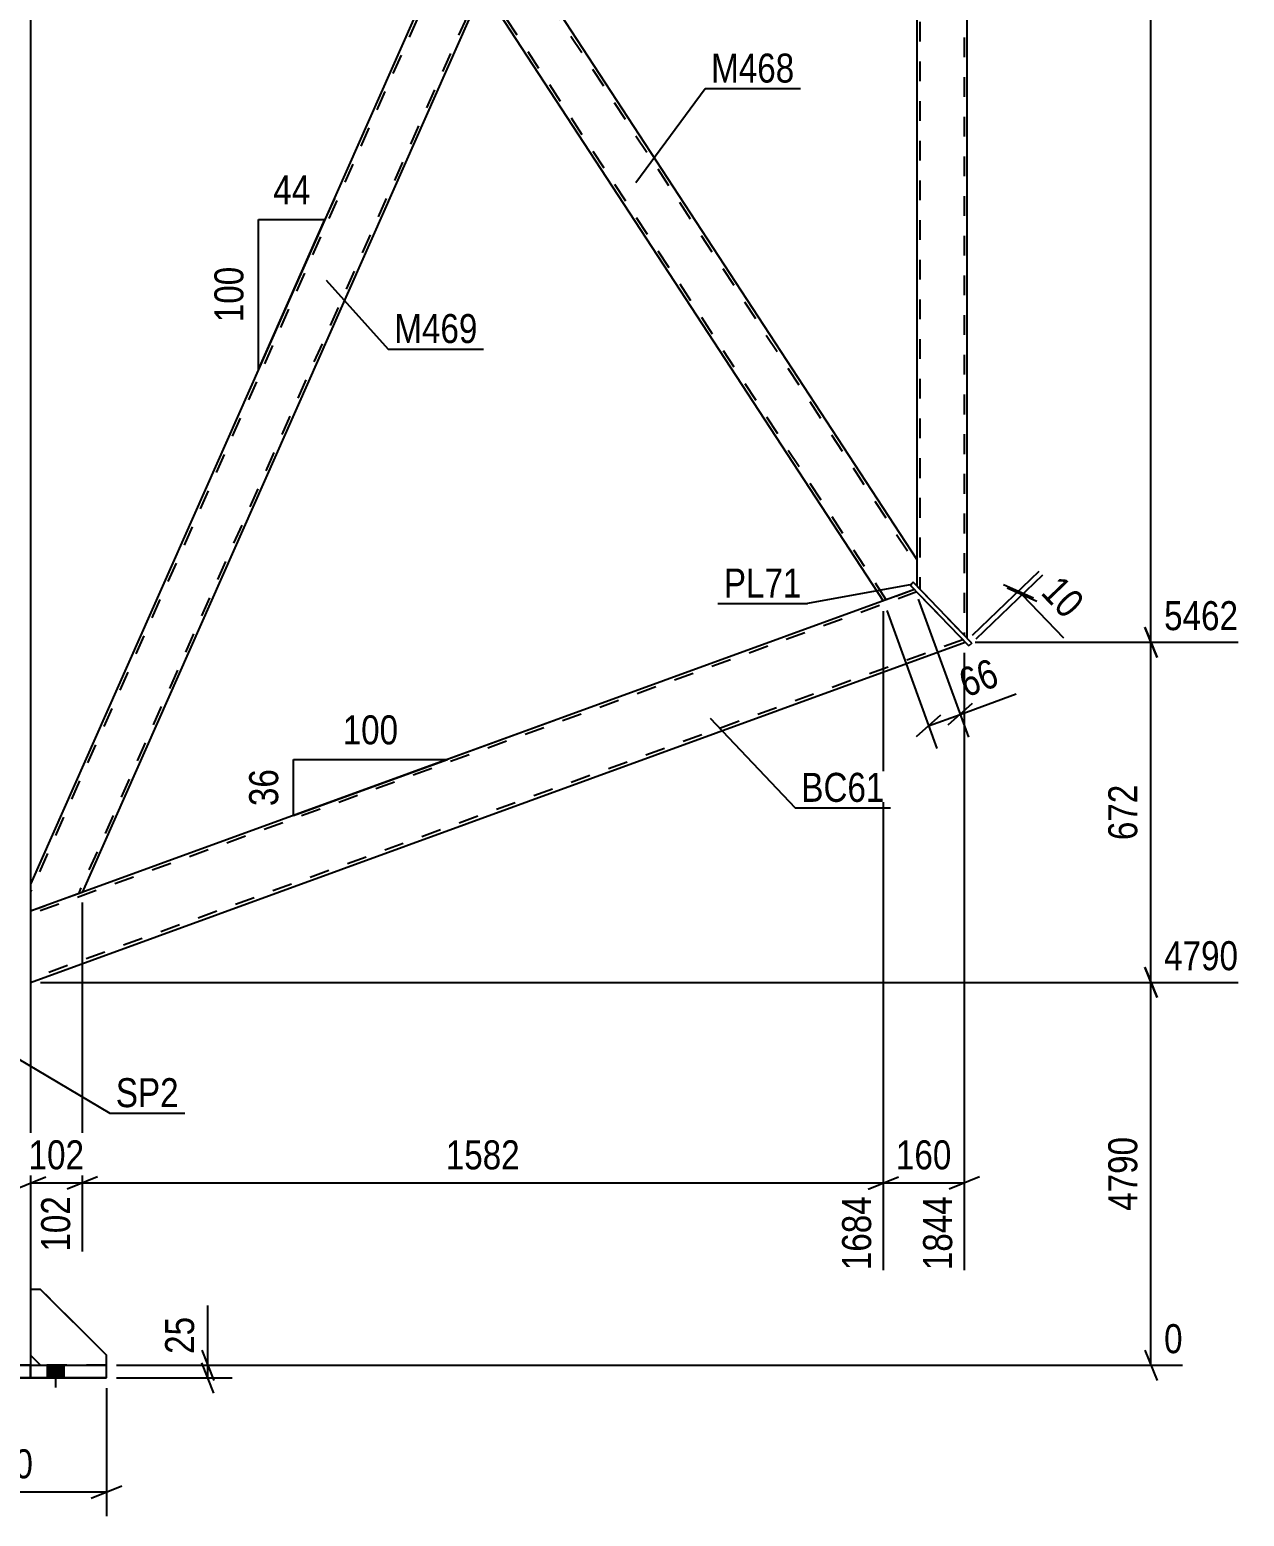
# Model space of a CAD drawing. Header units: millimetres. Extents: x 0 to 841, y 0 to 594.
# Drawn here: x 283.8 to 403.7, y 259.3 to 406.2 of the extents above; entities that cross this region are included whole.
import ezdxf

# ---------------------------------------------------------------- set-up
doc = ezdxf.new("R2010")
doc.units = ezdxf.units.MM
doc.linetypes.add('DXK_LINE_DOT2', pattern=[3.9198, 1.9599, -1.9599])
doc.styles.add('Arial Narrow', font='ARIALN.TTF', dxfattribs={"height": 0.2})

# ---------------------------------------------------------------- blocks, each defined once
blk = doc.blocks.new('Part-682043673-1255 - 1164')
at = {"color": 2, "linetype": 'Continuous'}
for p, q in [((330.93, 415.73), (328.51, 410.28)), ((330.93, 415.73), (371.36, 353.84)), ((328.51, 410.28), (368.06, 349.75)), ((371.36, 353.84), (371.36, 351.24))]:
    blk.add_line(p, q, dxfattribs=at)
at = {"color": 7, "linetype": 'DXK_LINE_DOT2'}
for p, q in [((330.78, 415.4), (371.36, 353.29)), ((328.66, 410.6), (368.35, 349.86)), ((371.36, 353.29), (371.36, 352.75)), ((371.01, 351.6), (370.72, 351.32)), ((370.72, 351.32), (371.15, 350.88)), ((371.36, 351.24), (371.01, 351.6)), ((371.15, 350.88), (368.06, 349.75))]:
    blk.add_line(p, q, dxfattribs=at)
blk = doc.blocks.new('Part-682043673-1316 - 1164')
at = {"color": 2, "linetype": 'Continuous'}
for p, q in [((283.86, 487.11), (283.86, 292.75)), ((283.86, 291.75), (283.86, 281.75)), ((283.86, 275.25), (283.86, 274.25))]:
    blk.add_line(p, q, dxfattribs=at)
at = {"color": 7, "linetype": 'DXK_LINE_DOT2'}
for p, q in [((283.86, 281.75), (283.86, 275.25)), ((283.71, 274.25), (283.86, 274.25)), ((283.86, 274.25), (283.71, 274.25)), ((283.86, 274.25), (283.86, 274.25)), ((283.86, 274.25), (283.86, 274.25))]:
    blk.add_line(p, q, dxfattribs=at)
blk = doc.blocks.new('Part-682043673-1260 - 1164')
at = {"color": 2, "linetype": 'Continuous'}
for p, q in [((251.36, 274.25), (258.86, 274.25)), ((251.36, 273), (251.36, 274.25)), ((258.86, 274.25), (258.86, 273)), ((258.86, 274.25), (283.86, 274.25)), ((283.86, 273), (283.86, 274.25)), ((283.86, 274.25), (291.36, 274.25)), ((291.36, 273), (291.36, 274.25)), ((251.36, 273), (258.86, 273)), ((251.36, 273), (258.86, 273)), ((251.36, 273), (251.36, 273)), ((251.36, 273), (251.36, 273)), ((258.86, 273), (283.86, 273)), ((283.86, 273), (258.86, 273)), ((283.86, 273), (291.36, 273)), ((291.36, 273), (283.86, 273)), ((291.36, 273), (291.36, 273)), ((291.36, 273), (291.36, 273))]:
    blk.add_line(p, q, dxfattribs=at)
at = {"color": 7, "linetype": 'DXK_LINE_DOT2'}
for p, q in [((258.86, 274.25), (251.36, 274.25)), ((251.36, 274.25), (251.36, 274.25)), ((283.86, 274.25), (258.86, 274.25)), ((258.86, 273), (258.86, 274.25)), ((291.36, 274.25), (283.86, 274.25)), ((283.86, 274.25), (283.86, 273))]:
    blk.add_line(p, q, dxfattribs=at)
blk = doc.blocks.new('Part-682043673-1315 - 1164')
at = {"color": 2, "linetype": 'Continuous'}
for p, q in [((371.01, 351.6), (370.72, 351.32)), ((370.72, 351.32), (376.5, 345.31)), ((376.79, 345.59), (371.01, 351.6)), ((376.79, 345.59), (376.5, 345.31))]:
    blk.add_line(p, q, dxfattribs=at)
blk = doc.blocks.new('Part-682043673-1310 - 1164')
at = {"color": 7, "linetype": 'DXK_LINE_DOT2'}
for p, q in [((284.86, 281.75), (283.86, 281.75)), ((283.86, 281.75), (283.86, 275.25)), ((291.36, 275.25), (284.86, 281.75)), ((283.86, 275.25), (284.86, 274.25)), ((291.36, 274.25), (291.36, 275.25)), ((284.86, 274.25), (291.36, 274.25))]:
    blk.add_line(p, q, dxfattribs=at)
blk = doc.blocks.new('Part-682043673-1257 - 1164')
at = {"color": 7, "linetype": 'DXK_LINE_DOT2'}
for p, q in [((368.05, 511.18), (283.86, 321.03)), ((371.36, 507.78), (288.58, 320.82)), ((283.86, 321.77), (283.86, 319.1)), ((283.86, 321.77), (283.86, 321.77)), ((288.97, 320.96), (283.86, 319.1))]:
    blk.add_line(p, q, dxfattribs=at)
at = {"color": 2, "linetype": 'Continuous'}
for p, q in [((325.25, 415.27), (283.86, 321.77)), ((328.51, 410.28), (288.97, 320.96))]:
    blk.add_line(p, q, dxfattribs=at)
blk = doc.blocks.new('Part-682043673-1318 - 1164')
at = {"color": 2, "linetype": 'Continuous'}
for p, q in [((371.15, 350.88), (283.86, 319.1)), ((283.86, 312.08), (376.15, 345.67))]:
    blk.add_line(p, q, dxfattribs=at)
at = {"color": 7, "linetype": 'DXK_LINE_DOT2'}
for p, q in [((371.38, 350.64), (283.86, 318.78)), ((376.15, 345.67), (371.15, 350.88)), ((375.92, 345.91), (283.86, 312.4)), ((283.86, 319.1), (283.86, 312.08))]:
    blk.add_line(p, q, dxfattribs=at)
blk = doc.blocks.new('Part-682043673-1309 - 1164')
at = {"color": 2, "linetype": 'Continuous'}
for p, q in [((284.86, 281.75), (283.86, 281.75)), ((283.86, 281.75), (283.86, 275.25)), ((284.86, 281.75), (291.36, 275.25)), ((283.86, 275.25), (284.86, 274.25)), ((291.36, 274.25), (291.36, 275.25))]:
    blk.add_line(p, q, dxfattribs=at)
at = {"color": 7, "linetype": 'DXK_LINE_DOT2'}
for p, q in [((284.86, 274.25), (284.86, 274.25)), ((284.86, 274.25), (284.86, 274.25)), ((284.86, 274.25), (291.36, 274.25)), ((291.36, 274.25), (291.36, 274.25)), ((291.36, 274.25), (291.36, 274.25))]:
    blk.add_line(p, q, dxfattribs=at)
blk = doc.blocks.new('Part-682043673-1317 - 1164')
at = {"color": 7, "linetype": 'DXK_LINE_DOT2'}
for p, q in [((376.06, 519.1), (376.06, 346.35)), ((371.66, 512.81), (371.66, 350.93)), ((371.36, 353.84), (371.36, 351.24)), ((371.36, 351.24), (376.36, 346.04))]:
    blk.add_line(p, q, dxfattribs=at)
at = {"color": 2, "linetype": 'Continuous'}
for p, q in [((376.36, 346.04), (376.36, 519.53)), ((371.36, 507.04), (371.36, 353.84))]:
    blk.add_line(p, q, dxfattribs=at)
blk = doc.blocks.new('Bolt-682043673-1337 - 1164')
at = {"linetype": 'Continuous'}
for points in [[(255.53, 273), (257.18, 273), (257.18, 274.25), (255.53, 274.25)], [(255.53, 273), (257.18, 273), (257.18, 274.25), (255.53, 274.25)], [(265.53, 273), (267.18, 273), (267.18, 274.25), (265.53, 274.25)], [(265.53, 273), (267.18, 273), (267.18, 274.25), (265.53, 274.25)], [(275.53, 273), (277.18, 273), (277.18, 274.25), (275.53, 274.25)], [(275.53, 273), (277.18, 273), (277.18, 274.25), (275.53, 274.25)], [(285.53, 273), (287.18, 273), (287.18, 274.25), (285.53, 274.25)], [(285.53, 273), (287.18, 273), (287.18, 274.25), (285.53, 274.25)]]:
    blk.add_hatch(color=1, dxfattribs=at).paths.add_polyline_path(points)
at = {"color": 1, "linetype": 'Continuous'}
for p, q in [((255.53, 273), (255.53, 274.25)), ((255.53, 273), (255.53, 274.25)), ((256.36, 272.05), (256.36, 274.25)), ((256.36, 272.05), (256.36, 274.25)), ((257.18, 273), (257.18, 274.25)), ((257.18, 273), (257.18, 274.25)), ((265.53, 273), (265.53, 274.25)), ((265.53, 273), (265.53, 274.25)), ((266.36, 272.05), (266.36, 274.25)), ((266.36, 272.05), (266.36, 274.25)), ((267.18, 273), (267.18, 274.25)), ((267.18, 273), (267.18, 274.25)), ((275.53, 273), (275.53, 274.25)), ((275.53, 273), (275.53, 274.25)), ((276.36, 272.05), (276.36, 274.25)), ((276.36, 272.05), (276.36, 274.25)), ((277.18, 273), (277.18, 274.25)), ((277.18, 273), (277.18, 274.25)), ((285.53, 273), (285.53, 274.25)), ((285.53, 273), (285.53, 274.25)), ((286.36, 272.05), (286.36, 274.25)), ((286.36, 272.05), (286.36, 274.25)), ((287.18, 273), (287.18, 274.25)), ((287.18, 273), (287.18, 274.25))]:
    blk.add_line(p, q, dxfattribs=at)
blk = doc.blocks.new('StraightDimension-682043673-58223 - 1164')
at = {"color": 7, "linetype": 'Continuous'}
for p, q in [((301.36, 274.25), (301.36, 280.16)), ((301.36, 274.25), (301.36, 280.16)), ((300.76, 275.75), (301.96, 272.75)), ((292.36, 274.25), (303.76, 274.25)), ((301.96, 271.5), (300.76, 274.5)), ((301.36, 273), (301.36, 274.25)), ((292.36, 273), (303.76, 273))]:
    blk.add_line(p, q, dxfattribs=at)
at = {"color": 0}
blk.add_wipeout([(300.61, 279.63), (296.41, 279.63), (296.41, 274.78), (300.61, 274.78)], dxfattribs=at)
at = {"color": 3, "style": 'Arial Narrow'}
blk.add_text('25', height=2.863, rotation=90.0002, dxfattribs=at).set_placement((300.01, 275.38))
blk = doc.blocks.new('StraightDimension-682043673-59352 - 1164')
at = {"color": 7, "linetype": 'Continuous'}
for p, q in [((271.36, 273.25), (271.36, 259.34)), ((291.36, 272), (291.36, 259.34)), ((272.86, 262.34), (269.86, 261.14)), ((271.36, 261.74), (291.36, 261.74)), ((289.86, 261.14), (292.86, 262.34))]:
    blk.add_line(p, q, dxfattribs=at)
at = {"color": 0}
blk.add_wipeout([(284.7, 262.49), (284.7, 266.69), (278.02, 266.69), (278.02, 262.49)], dxfattribs=at)
at = {"color": 3, "style": 'Arial Narrow'}
blk.add_text('400', height=2.863, dxfattribs=at).set_placement((278.62, 263.09))
blk = doc.blocks.new('StraightDimension-682043673-41443 - 1164')
at = {"color": 7, "linetype": 'Continuous'}
for p, q in [((394.49, 345.67), (394.49, 519.53)), ((393.89, 347.17), (395.09, 344.17)), ((377.15, 345.67), (403.11, 345.67))]:
    blk.add_line(p, q, dxfattribs=at)
blk = doc.blocks.new('AngleDimension-682043673-41346 - 1164')
at = {"color": 7, "linetype": 'Continuous'}
for p, q in [((313.86, 389.52), (312.93, 387.44)), ((306.38, 387.44), (312.93, 387.44)), ((306.38, 372.62), (312.93, 387.44)), ((306.38, 372.62), (306.38, 387.44))]:
    blk.add_line(p, q, dxfattribs=at)
at = {"color": 0}
for points in [[(312.08, 388.34), (312.08, 392.54), (307.23, 392.54), (307.23, 388.34)], [(305.48, 383.37), (301.28, 383.37), (301.28, 376.69), (305.48, 376.69)]]:
    blk.add_wipeout(points, dxfattribs=at)
at = {"color": 3, "style": 'Arial Narrow'}
blk.add_text('44', height=2.863, dxfattribs=at).set_placement((307.83, 388.94))
blk.add_text('100', height=2.863, rotation=90.0002, dxfattribs=at).set_placement((304.88, 377.29))
blk = doc.blocks.new('AngleDimension-682043673-41360 - 1164')
at = {"color": 7, "linetype": 'Continuous'}
for p, q in [((335.71, 337.98), (325.03, 334.09)), ((309.81, 334.09), (325.03, 334.09)), ((309.81, 328.55), (325.03, 334.09)), ((309.81, 328.55), (309.81, 334.09))]:
    blk.add_line(p, q, dxfattribs=at)
at = {"color": 0}
for points in [[(320.76, 334.99), (320.76, 339.19), (314.08, 339.19), (314.08, 334.99)], [(308.91, 333.75), (304.71, 333.75), (304.71, 328.89), (308.91, 328.89)]]:
    blk.add_wipeout(points, dxfattribs=at)
at = {"color": 3, "style": 'Arial Narrow'}
blk.add_text('100', height=2.863, dxfattribs=at).set_placement((314.68, 335.59))
blk.add_text('36', height=2.863, rotation=90.0002, dxfattribs=at).set_placement((308.31, 329.49))
blk = doc.blocks.new('StraightDimension-682043673-41444 - 1164')
at = {"color": 7, "linetype": 'Continuous'}
for p, q in [((395.09, 344.17), (393.89, 347.17)), ((377.15, 345.67), (403.11, 345.67)), ((394.49, 312.08), (394.49, 345.67)), ((393.89, 313.58), (395.09, 310.58)), ((284.86, 312.08), (403.11, 312.08))]:
    blk.add_line(p, q, dxfattribs=at)
at = {"color": 0}
blk.add_wipeout([(393.74, 332.22), (389.54, 332.22), (389.54, 325.53), (393.74, 325.53)], dxfattribs=at)
at = {"color": 3, "style": 'Arial Narrow'}
blk.add_text('672', height=2.863, rotation=90.0002, dxfattribs=at).set_placement((393.14, 326.13))
at = {"color": 0, "linetype": 'Continuous'}
blk.add_wipeout([(403.71, 346.27), (403.71, 350.47), (395.19, 350.47), (395.19, 346.27)], dxfattribs=at)
at = {"color": 3, "linetype": 'Continuous', "style": 'Arial Narrow'}
blk.add_text('5462', height=2.863, dxfattribs=at).set_placement((395.79, 346.87))
blk = doc.blocks.new('StraightDimension-682043673-41445 - 1164')
at = {"color": 7, "linetype": 'Continuous'}
for p, q in [((395.09, 310.58), (393.89, 313.58)), ((284.86, 312.08), (403.11, 312.08)), ((394.49, 274.25), (394.49, 312.08)), ((393.89, 275.75), (395.09, 272.75)), ((292.36, 274.25), (397.62, 274.25))]:
    blk.add_line(p, q, dxfattribs=at)
at = {"color": 0}
blk.add_wipeout([(393.74, 297.42), (389.54, 297.42), (389.54, 288.91), (393.74, 288.91)], dxfattribs=at)
at = {"color": 3, "style": 'Arial Narrow'}
blk.add_text('4790', height=2.863, rotation=90.0002, dxfattribs=at).set_placement((393.14, 289.51))
at = {"color": 0, "linetype": 'Continuous'}
for points in [[(403.71, 312.68), (403.71, 316.88), (395.19, 316.88), (395.19, 312.68)], [(398.22, 274.85), (398.22, 279.05), (395.19, 279.05), (395.19, 274.85)]]:
    blk.add_wipeout(points, dxfattribs=at)
at = {"color": 3, "linetype": 'Continuous', "style": 'Arial Narrow'}
for s, height, p in [('4790', 2.863, (395.79, 313.28)), ('0', 2.86, (395.79, 275.45))]:
    blk.add_text(s, height=height, dxfattribs=at).set_placement(p)
blk = doc.blocks.new('StraightDimension-682043673-41512 - 1164')
at = {"color": 7, "linetype": 'Continuous'}
for p, q in [((371.49, 349.94), (376.46, 336.29)), ((368.4, 348.81), (373.36, 335.17)), ((376.84, 339.63), (374.43, 337.47)), ((371.34, 336.35), (373.75, 338.5)), ((372.54, 337.42), (375.64, 338.55))]:
    blk.add_line(p, q, dxfattribs=at)
at = {"color": 0}
blk.add_wipeout([(380.44, 341.09), (379, 345.04), (374.44, 343.38), (375.87, 339.43)], dxfattribs=at)
at = {"color": 7, "linetype": 'Continuous'}
blk.add_line((375.64, 338.55), (381.19, 340.57), dxfattribs=at)
blk.add_line((375.64, 338.55), (381.19, 340.57), dxfattribs=at)
at = {"color": 3, "style": 'Arial Narrow'}
blk.add_text('66', height=2.863, rotation=20.002, dxfattribs=at).set_placement((376.23, 340.2))
blk = doc.blocks.new('StraightDimension-682043673-41537 - 1164')
at = {"color": 7, "linetype": 'Continuous'}
for p, q in [((376.87, 346.37), (383.47, 352.7)), ((377.22, 346), (383.81, 352.34)), ((379.94, 351.39), (382.88, 350.06)), ((383.23, 349.7), (380.28, 351.03)), ((381.41, 350.73), (381.76, 350.36))]:
    blk.add_line(p, q, dxfattribs=at)
at = {"color": 0}
blk.add_wipeout([(386.03, 347), (389.05, 349.91), (385.69, 353.42), (382.66, 350.51)], dxfattribs=at)
at = {"color": 7, "linetype": 'Continuous'}
blk.add_line((381.76, 350.36), (385.85, 346.11), dxfattribs=at)
blk.add_line((381.76, 350.36), (385.85, 346.11), dxfattribs=at)
at = {"color": 3, "style": 'Arial Narrow'}
blk.add_text('10', height=2.863, rotation=-46.146, dxfattribs=at).set_placement((383.51, 350.49))
blk = doc.blocks.new('StraightDimension-682043673-47255 - 1164')
at = {"color": 7, "linetype": 'Continuous'}
for p, q in [((368.06, 348.75), (368.06, 283.65)), ((376.06, 344.64), (376.06, 283.65)), ((366.56, 291.66), (369.56, 292.86)), ((368.06, 292.26), (376.06, 292.26)), ((377.56, 292.86), (374.56, 291.66))]:
    blk.add_line(p, q, dxfattribs=at)
at = {"color": 0}
blk.add_wipeout([(375.4, 293.01), (375.4, 297.21), (368.71, 297.21), (368.71, 293.01)], dxfattribs=at)
at = {"color": 0, "linetype": 'Continuous'}
blk.add_wipeout([(375.46, 291.56), (371.26, 291.56), (371.26, 283.05), (375.46, 283.05)], dxfattribs=at)
at = {"color": 3, "style": 'Arial Narrow'}
blk.add_text('160', height=2.863, dxfattribs=at).set_placement((369.31, 293.61))
at = {"color": 3, "linetype": 'Continuous', "style": 'Arial Narrow'}
blk.add_text('1844', height=2.863, rotation=90.0002, dxfattribs=at).set_placement((374.86, 283.65))
blk = doc.blocks.new('StraightDimension-682043673-47256 - 1164')
at = {"color": 7, "linetype": 'Continuous'}
for p, q in [((368.06, 348.75), (368.06, 283.65)), ((288.97, 319.96), (288.97, 285.48)), ((290.47, 292.86), (287.47, 291.66)), ((288.97, 292.26), (368.06, 292.26)), ((366.56, 291.66), (369.56, 292.86))]:
    blk.add_line(p, q, dxfattribs=at)
at = {"color": 0}
blk.add_wipeout([(332.77, 293.01), (332.77, 297.21), (324.26, 297.21), (324.26, 293.01)], dxfattribs=at)
at = {"color": 3, "style": 'Arial Narrow'}
blk.add_text('1582', height=2.863, dxfattribs=at).set_placement((324.86, 293.61))
at = {"color": 0, "linetype": 'Continuous'}
blk.add_wipeout([(367.46, 291.56), (363.26, 291.56), (363.26, 283.05), (367.46, 283.05)], dxfattribs=at)
at = {"color": 3, "linetype": 'Continuous', "style": 'Arial Narrow'}
blk.add_text('1684', height=2.863, rotation=90.0002, dxfattribs=at).set_placement((366.86, 283.65))
blk = doc.blocks.new('StraightDimension-682043673-47257 - 1164')
at = {"color": 7, "linetype": 'Continuous'}
for p, q in [((288.97, 319.96), (288.97, 285.48)), ((283.86, 311.08), (283.86, 289.13)), ((282.36, 291.66), (285.36, 292.86)), ((283.86, 292.26), (288.97, 292.26)), ((290.47, 292.86), (287.47, 291.66))]:
    blk.add_line(p, q, dxfattribs=at)
at = {"color": 0}
blk.add_wipeout([(289.76, 293.01), (289.76, 297.21), (283.07, 297.21), (283.07, 293.01)], dxfattribs=at)
at = {"color": 0, "linetype": 'Continuous'}
for points in [[(283.26, 291.56), (279.06, 291.56), (279.06, 288.53), (283.26, 288.53)], [(288.37, 291.56), (284.17, 291.56), (284.17, 284.88), (288.37, 284.88)]]:
    blk.add_wipeout(points, dxfattribs=at)
at = {"color": 3, "style": 'Arial Narrow'}
blk.add_text('102', height=2.863, dxfattribs=at).set_placement((283.67, 293.61))
at = {"color": 3, "linetype": 'Continuous', "style": 'Arial Narrow'}
for s, height, p in [('0', 2.86, (282.66, 289.13)), ('102', 2.863, (287.77, 285.48))]:
    blk.add_text(s, height=height, rotation=90.0002, dxfattribs=at).set_placement(p)
blk = doc.blocks.new('Mark-682043673-11463 - 1164')
at = {"color": 0}
blk.add_wipeout([(359.28, 400.96), (359.28, 403.96), (351.06, 403.96), (351.06, 400.96)], dxfattribs=at)
blk.add_wipeout([(359.28, 400.96), (359.28, 403.96), (351.06, 403.96), (351.06, 400.96)], dxfattribs=at)
at = {"color": 30, "linetype": 'Continuous'}
for p, q in [((343.62, 391.09), (350.46, 400.36)), ((350.46, 400.36), (359.88, 400.36))]:
    blk.add_line(p, q, dxfattribs=at)
at = {"color": 3, "style": 'Arial Narrow'}
blk.add_text('M468', height=2.863, dxfattribs=at).set_placement((351.06, 400.96))
blk = doc.blocks.new('Mark-682043673-11466 - 1164')
at = {"color": 0}
blk.add_wipeout([(328, 375.23), (328, 378.23), (319.78, 378.23), (319.78, 375.23)], dxfattribs=at)
blk.add_wipeout([(328, 375.23), (328, 378.23), (319.78, 378.23), (319.78, 375.23)], dxfattribs=at)
at = {"color": 30, "linetype": 'Continuous'}
for p, q in [((313.06, 381.45), (319.18, 374.63)), ((319.18, 374.63), (328.6, 374.63))]:
    blk.add_line(p, q, dxfattribs=at)
at = {"color": 3, "style": 'Arial Narrow'}
blk.add_text('M469', height=2.863, dxfattribs=at).set_placement((319.78, 375.23))
blk = doc.blocks.new('Mark-682043673-11472 - 1164')
at = {"color": 0}
blk.add_wipeout([(298.49, 299.75), (298.49, 302.75), (292.28, 302.75), (292.28, 299.75)], dxfattribs=at)
blk.add_wipeout([(298.49, 299.75), (298.49, 302.75), (292.28, 302.75), (292.28, 299.75)], dxfattribs=at)
at = {"color": 30, "linetype": 'Continuous'}
for p, q in [((281.5, 305.21), (291.68, 299.15)), ((291.68, 299.15), (299.09, 299.15))]:
    blk.add_line(p, q, dxfattribs=at)
at = {"color": 3, "style": 'Arial Narrow'}
blk.add_text('SP2', height=2.863, dxfattribs=at).set_placement((292.28, 299.75))
blk = doc.blocks.new('Mark-682043673-11496 - 1164')
at = {"color": 0}
blk.add_wipeout([(368.19, 329.91), (368.19, 332.91), (359.97, 332.91), (359.97, 329.91)], dxfattribs=at)
blk.add_wipeout([(368.19, 329.91), (368.19, 332.91), (359.97, 332.91), (359.97, 329.91)], dxfattribs=at)
at = {"color": 30, "linetype": 'Continuous'}
for p, q in [((350.98, 338.18), (359.37, 329.31)), ((359.37, 329.31), (368.79, 329.31))]:
    blk.add_line(p, q, dxfattribs=at)
at = {"color": 3, "style": 'Arial Narrow'}
blk.add_text('BC61', height=2.863, dxfattribs=at).set_placement((359.97, 329.91))
blk = doc.blocks.new('Mark-682043673-41505 - 1164')
at = {"color": 0}
blk.add_wipeout([(359.99, 350.09), (359.99, 353.09), (352.32, 353.09), (352.32, 350.09)], dxfattribs=at)
blk.add_wipeout([(359.99, 350.09), (359.99, 353.09), (352.32, 353.09), (352.32, 350.09)], dxfattribs=at)
at = {"color": 30, "linetype": 'Continuous'}
for p in [(370.89, 351.38), (351.72, 349.49)]:
    blk.add_line(p, (360.59, 349.49), dxfattribs=at)
at = {"color": 3, "style": 'Arial Narrow'}
blk.add_text('PL71', height=2.863, dxfattribs=at).set_placement((352.32, 350.09))

msp = doc.modelspace()

# ---------------------------------------------------------------- block references
for name in ['Part-682043673-1317 - 1164', 'Part-682043673-1257 - 1164', 'Part-682043673-1316 - 1164', 'Part-682043673-1255 - 1164', 'Part-682043673-1315 - 1164', 'Part-682043673-1318 - 1164', 'Part-682043673-1310 - 1164', 'Part-682043673-1309 - 1164', 'StraightDimension-682043673-58223 - 1164', 'Part-682043673-1260 - 1164', 'Bolt-682043673-1337 - 1164']:
    msp.add_blockref(name, (0, 0))

# ---------------------------------------------------------------- next in the draw order: block references
for name in ['StraightDimension-682043673-41443 - 1164', 'Mark-682043673-11463 - 1164', 'AngleDimension-682043673-41346 - 1164', 'AngleDimension-682043673-41360 - 1164', 'StraightDimension-682043673-59352 - 1164']:
    msp.add_blockref(name, (0, 0))

# ---------------------------------------------------------------- next in the draw order: block references
for name in ['Mark-682043673-11466 - 1164', 'StraightDimension-682043673-41444 - 1164']:
    msp.add_blockref(name, (0, 0))

# ---------------------------------------------------------------- next in the draw order: block references
for name in ['StraightDimension-682043673-41512 - 1164', 'StraightDimension-682043673-41445 - 1164']:
    msp.add_blockref(name, (0, 0))

# ---------------------------------------------------------------- next in the draw order: block references
for name in ['Mark-682043673-41505 - 1164', 'StraightDimension-682043673-41537 - 1164']:
    msp.add_blockref(name, (0, 0))

# ---------------------------------------------------------------- next in the draw order: block references
msp.add_blockref('StraightDimension-682043673-47255 - 1164', (0, 0))

# ---------------------------------------------------------------- next in the draw order: block references
msp.add_blockref('StraightDimension-682043673-47256 - 1164', (0, 0))

# ---------------------------------------------------------------- next in the draw order: block references
for name in ['Mark-682043673-11496 - 1164', 'StraightDimension-682043673-47257 - 1164']:
    msp.add_blockref(name, (0, 0))

# ---------------------------------------------------------------- next in the draw order: block references
msp.add_blockref('Mark-682043673-11472 - 1164', (0, 0))

doc.saveas('drawing.dxf')
